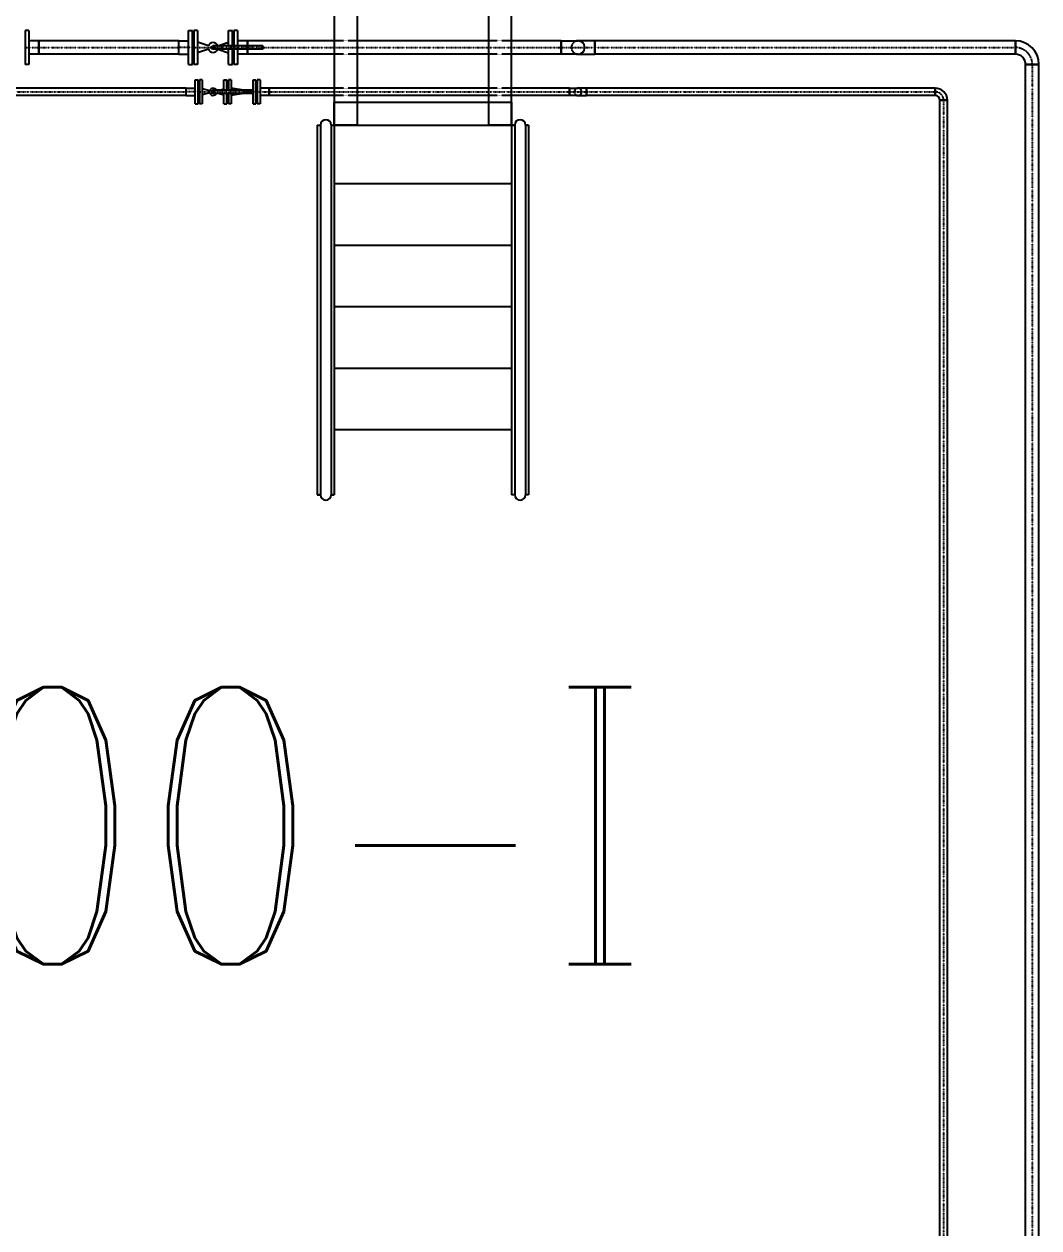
# Model space of a CAD drawing. Header units: millimetres. Extents: x -10011772 to -8149599, y 2847708 to 3434448.
# Drawn here: x -9535754 to -9526594, y 3277536 to 3288403 of the extents above; entities that cross this region are included whole.
import ezdxf

# ---------------------------------------------------------------- set-up
doc = ezdxf.new("R2010")
doc.units = ezdxf.units.MM
doc.linetypes.add('DIVIDE2', pattern=[0.625, 0.25, -0.125, 0, -0.125, 0, -0.125])
doc.linetypes.add('HIDDEN2', pattern=[0.1875, 0.125, -0.0625])
doc.layers.add('总平面底图', color=9, linetype='Continuous')
doc.styles.get("Standard").update_dxf_attribs({"font": 'romanc.SHX', "width": 0.75, "bigfont": 'hztxt.shx'})

# ---------------------------------------------------------------- blocks, each defined once
blk = doc.blocks.new('总平面底图 爆炸危险区 LOCATION I')
at = {"layer": '总平面底图', "linetype": 'Continuous'}
for p, q in [((208250, 182521.6), (208250, 180021.6)), ((208353.1, 182521.6), (208353.1, 180021.6)), ((208946.8, 180021.6), (208946.8, 182521.6)), ((209050, 180021.6), (209050, 182521.6)), ((206854.4, 180447.8), (206854.4, 180371.6)), ((206871.9, 180447.8), (206854.4, 180447.8)), ((206871.9, 180447.8), (206871.9, 180371.6)), ((207591.9, 180371.6), (207591.9, 180447.8)), ((207591.9, 180447.8), (207609.5, 180447.8)), ((207609.5, 180371.6), (207609.5, 180447.8)), ((207615.4, 180447.8), (207615.4, 180371.6)), ((207633, 180447.8), (207615.4, 180447.8)), ((207633, 180447.8), (207633, 180371.6)), ((207772.7, 180379.1), (207772.7, 180447.8)), ((207772.7, 180447.8), (207790.2, 180447.8)), ((207790.2, 180379.1), (207790.2, 180447.8)), ((207796.2, 180447.8), (207796.2, 180379.1)), ((207813.7, 180447.8), (207796.2, 180447.8)), ((207813.7, 180447.8), (207813.7, 180379.1)), ((206916.4, 180401.7), (206871.9, 180401.7)), ((206916.4, 180341.4), (206916.4, 180401.7)), ((207547.5, 180401.7), (206916.4, 180401.7)), ((206916.4, 180401.7), (206916.4, 180371.6)), ((207547.5, 180371.6), (207547.5, 180401.7)), ((207547.5, 180401.7), (207591.9, 180401.7)), ((207547.5, 180341.4), (207547.5, 180401.7)), ((207613.9, 180401.7), (207613.9, 180341.4)), ((207615.4, 180401.2), (207613.9, 180401.7)), ((207681.8, 180378.7), (207633, 180395.3)), ((207724.9, 180379.1), (207772.7, 180395.3)), ((207790.2, 180401.2), (207791.7, 180401.7)), ((207791.7, 180379.1), (207791.7, 180401.7)), ((207858.1, 180401.7), (207813.7, 180401.7)), ((207858.1, 180379.1), (207858.1, 180401.7)), ((208250, 180401.7), (207858.1, 180401.7)), ((207858.1, 180401.7), (207858.1, 180379.1)), ((208946.8, 180401.7), (208353.1, 180401.7)), ((209273.8, 180401.7), (209050, 180401.7)), ((209273.8, 180401.7), (209273.8, 180341.4)), ((209273.8, 180401.7), (209350, 180401.7)), ((209273.8, 180341.4), (209273.8, 180401.7)), ((209426.2, 180401.7), (209350, 180401.7)), ((209426.2, 180401.7), (209426.2, 180371.6)), ((209426.2, 180341.4), (209426.2, 180401.7)), ((211323.8, 180401.7), (209426.2, 180401.7)), ((211323.8, 180341.4), (211323.8, 180401.7)), ((211323.8, 180401.7), (211323.8, 180341.4)), ((206854.4, 180371.6), (206854.4, 180295.4)), ((206871.9, 180371.6), (206871.9, 180295.4)), ((206916.4, 180341.4), (206871.9, 180341.4)), ((206916.4, 180371.6), (206916.4, 180341.4)), ((207547.5, 180341.4), (206916.4, 180341.4)), ((207547.5, 180341.4), (207547.5, 180371.6)), ((207547.5, 180341.4), (207591.9, 180341.4)), ((207591.9, 180295.4), (207591.9, 180371.6)), ((207609.5, 180295.4), (207609.5, 180371.6)), ((207615.4, 180341.9), (207613.9, 180341.4)), ((207615.4, 180371.6), (207615.4, 180295.4)), ((207633, 180371.6), (207633, 180295.4)), ((207681.8, 180364.4), (207633, 180347.9)), ((207926.7, 180379.1), (207702.8, 180379.1)), ((207926.7, 180364.1), (207702.8, 180364.1)), ((207724.9, 180364.1), (207772.7, 180347.9)), ((207772.7, 180295.4), (207772.7, 180364.1)), ((207790.2, 180295.4), (207790.2, 180364.1)), ((207790.2, 180341.9), (207791.7, 180341.4)), ((207791.7, 180341.4), (207791.7, 180364.1)), ((207796.2, 180364.1), (207796.2, 180295.4)), ((207813.7, 180364.1), (207813.7, 180295.4)), ((207858.1, 180341.4), (207813.7, 180341.4)), ((207858.1, 180341.4), (207858.1, 180364.1)), ((207858.1, 180364.1), (207858.1, 180341.4)), ((208250, 180341.4), (207858.1, 180341.4)), ((207926.7, 180379.1), (207926.7, 180371.6)), ((207926.7, 180371.6), (207926.7, 180364.1)), ((208946.8, 180341.4), (208353.1, 180341.4)), ((209273.8, 180341.4), (209050, 180341.4)), ((209350, 180341.4), (209273.8, 180341.4)), ((209350, 180341.4), (209426.2, 180341.4)), ((209426.2, 180371.6), (209426.2, 180341.4)), ((211323.8, 180341.4), (209426.2, 180341.4)), ((206871.9, 180295.4), (206854.4, 180295.4)), ((207591.9, 180295.4), (207609.5, 180295.4)), ((207633, 180295.4), (207615.4, 180295.4)), ((207772.7, 180295.4), (207790.2, 180295.4)), ((207813.7, 180295.4), (207796.2, 180295.4)), ((211369.8, 180295.4), (211430.1, 180295.4)), ((211369.8, 170706.4), (211369.8, 180295.4)), ((211430.1, 180295.4), (211369.8, 180295.4)), ((211430.1, 170706.4), (211430.1, 180295.4)), ((207622.1, 180171.6), (207622.1, 180225.6)), ((207622.1, 180225.6), (207634.9, 180225.6)), ((207634.9, 180171.6), (207634.9, 180225.6)), ((207640.8, 180225.6), (207640.8, 180171.6)), ((207653.6, 180225.6), (207640.8, 180225.6)), ((207653.6, 180225.6), (207653.6, 180171.6)), ((207752, 180179.1), (207752, 180225.6)), ((207752, 180225.6), (207764.8, 180225.6)), ((207764.8, 180179.1), (207764.8, 180225.6)), ((207772.3, 180225.6), (207772.3, 180179.1)), ((207785, 180225.6), (207772.3, 180225.6)), ((207785, 180225.6), (207785, 180179.1)), ((207883.5, 180171.6), (207883.5, 180225.6)), ((207883.5, 180225.6), (207896.2, 180225.6)), ((207896.2, 180171.6), (207896.2, 180225.6)), ((207902.2, 180225.6), (207902.2, 180171.6)), ((207915, 180225.6), (207902.2, 180225.6)), ((207915, 180225.6), (207915, 180171.6)), ((207581, 180188.3), (206686.1, 180188.3)), ((207581, 180171.6), (207581, 180188.3)), ((207581, 180188.3), (207622.1, 180188.3)), ((207581, 180171.6), (207581, 180188.3)), ((207581, 180154.9), (207581, 180171.6)), ((207581, 180154.9), (207581, 180171.6)), ((207622.1, 180117.6), (207622.1, 180171.6)), ((207634.9, 180117.6), (207634.9, 180171.6)), ((207639.3, 180188.3), (207639.3, 180154.9)), ((207640.8, 180187.9), (207639.3, 180188.3)), ((207640.8, 180171.6), (207640.8, 180117.6)), ((207687.5, 180175.7), (207653.6, 180184.6)), ((207653.6, 180171.6), (207653.6, 180117.6)), ((207877.4, 180179.1), (207702.8, 180179.1)), ((207731.3, 180179.1), (207752, 180184.6)), ((207764.8, 180187.9), (207766.3, 180188.3)), ((207766.3, 180179.1), (207766.3, 180188.3)), ((207839.4, 180179.1), (207785, 180188.1)), ((207877.4, 180179.1), (207877.4, 180171.6)), ((207883.5, 180171.9), (207877.4, 180172.9)), ((207877.4, 180171.6), (207877.4, 180164.1)), ((207883.5, 180171.4), (207877.4, 180170.4)), ((207883.5, 180117.6), (207883.5, 180171.6)), ((207896.2, 180117.6), (207896.2, 180171.6)), ((207902.2, 180171.6), (207902.2, 180117.6)), ((207956.1, 180188.3), (207915, 180188.3)), ((207915, 180171.6), (207915, 180117.6)), ((207956.1, 180171.6), (207956.1, 180188.3)), ((208250, 180188.3), (207956.1, 180188.3)), ((207956.1, 180188.3), (207956.1, 180171.6)), ((207956.1, 180154.9), (207956.1, 180171.6)), ((207956.1, 180171.6), (207956.1, 180154.9)), ((208946.8, 180188.3), (208353.1, 180188.3)), ((209311.9, 180188.3), (209050, 180188.3)), ((209311.9, 180188.3), (209311.9, 180154.9)), ((209311.9, 180188.3), (209350, 180188.3)), ((209311.9, 180171.6), (209311.9, 180188.3)), ((209311.9, 180154.9), (209311.9, 180171.6)), ((209388.1, 180188.3), (209350, 180188.3)), ((209388.1, 180188.3), (209388.1, 180171.6)), ((209388.1, 180154.9), (209388.1, 180188.3)), ((210961.9, 180188.3), (209388.1, 180188.3)), ((209388.1, 180171.6), (209388.1, 180154.9)), ((210961.9, 180154.9), (210961.9, 180188.3)), ((210961.9, 180188.3), (210961.9, 180154.9)), ((207581, 180154.9), (206686.1, 180154.9)), ((207581, 180154.9), (207622.1, 180154.9)), ((207622.1, 180117.6), (207634.9, 180117.6)), ((207640.8, 180155.3), (207639.3, 180154.9)), ((207653.6, 180117.6), (207640.8, 180117.6)), ((207687.5, 180167.6), (207653.6, 180158.7)), ((207877.4, 180164.1), (207702.8, 180164.1)), ((207731.3, 180164.1), (207752, 180158.7)), ((207752, 180117.6), (207752, 180164.1)), ((207752, 180117.6), (207764.8, 180117.6)), ((207764.8, 180117.6), (207764.8, 180164.1)), ((207764.8, 180155.3), (207766.3, 180154.9)), ((207766.3, 180154.9), (207766.3, 180164.1)), ((207772.3, 180164.1), (207772.3, 180117.6)), ((207785, 180117.6), (207772.3, 180117.6)), ((207785, 180164.1), (207785, 180117.6)), ((207839.4, 180164.1), (207785, 180155.2)), ((207883.5, 180117.6), (207896.2, 180117.6)), ((207915, 180117.6), (207902.2, 180117.6)), ((207956.1, 180154.9), (207915, 180154.9)), ((208250, 180154.9), (207956.1, 180154.9)), ((208250, 180021.6), (208250, 180124.7)), ((208250, 180124.7), (209050, 180124.7)), ((208946.8, 180154.9), (208353.1, 180154.9)), ((209311.9, 180154.9), (209050, 180154.9)), ((209050, 180124.7), (209050, 180021.6)), ((209350, 180154.9), (209311.9, 180154.9)), ((209350, 180154.9), (209388.1, 180154.9)), ((210961.9, 180154.9), (209388.1, 180154.9)), ((210983.3, 180133.5), (211016.7, 180133.5)), ((210983.3, 169933), (210983.3, 180133.5)), ((211016.7, 180133.5), (210983.3, 180133.5)), ((211016.7, 169933), (211016.7, 180133.5)), ((208173, 180021.6), (208187.3, 180021.6)), ((208173, 180021.6), (208173, 178353.1)), ((208173, 180021.6), (208187.3, 180021.6)), ((208187.3, 180021.6), (208187.3, 178353.1)), ((208235.6, 180021.6), (208250, 180021.6)), ((208235.6, 180021.6), (208250, 180021.6)), ((208235.6, 180021.6), (208235.6, 178353.1)), ((208250, 180021.6), (209050, 180021.6)), ((208353.1, 180021.6), (208250, 180021.6)), ((208250, 180021.6), (208250, 178353.1)), ((209050, 180021.6), (208946.8, 180021.6)), ((209050, 180021.6), (209064.3, 180021.6)), ((209064.3, 180021.6), (209050, 180021.6)), ((209050, 180021.6), (209050, 178353.1)), ((209064.3, 180021.6), (209064.3, 178353.1)), ((209112.6, 180021.6), (209126.9, 180021.6)), ((209126.9, 180021.6), (209112.6, 180021.6)), ((209112.6, 180021.6), (209112.6, 178353.1)), ((209126.9, 180021.6), (209126.9, 178353.1)), ((208250, 179758.4), (209050, 179758.4)), ((208250, 179480.3), (209050, 179480.3)), ((208250, 179202.2), (209050, 179202.2)), ((208250, 178924.2), (209050, 178924.2)), ((209050, 178646.1), (208250, 178646.1)), ((208187.3, 178353.1), (208173, 178353.1)), ((208173, 178353.1), (208187.3, 178353.1)), ((208250, 178353.1), (208235.6, 178353.1)), ((208235.6, 178353.1), (208250, 178353.1)), ((209064.3, 178353.1), (209050, 178353.1)), ((209064.3, 178353.1), (209050, 178353.1)), ((209126.9, 178353.1), (209112.6, 178353.1)), ((209126.9, 178353.1), (209112.6, 178353.1))]:
    blk.add_line(p, q, dxfattribs=at)
at = {"layer": '总平面底图', "linetype": 'HIDDEN2'}
for p, q in [((208353.1, 180401.7), (208250, 180401.7)), ((209050, 180401.7), (208946.8, 180401.7)), ((207796.2, 180379.1), (207796.2, 180371.6)), ((207796.2, 180371.6), (207796.2, 180364.1)), ((207813.7, 180379.1), (207813.7, 180371.6)), ((207813.7, 180371.6), (207813.7, 180364.1)), ((207858.1, 180364.1), (207858.1, 180379.1)), ((207858.1, 180379.1), (207858.1, 180371.6)), ((207858.1, 180371.6), (207858.1, 180364.1)), ((208353.1, 180341.4), (208250, 180341.4)), ((209050, 180341.4), (208946.8, 180341.4)), ((207772.3, 180179.1), (207772.3, 180171.6)), ((207772.3, 180171.6), (207772.3, 180164.1)), ((207785, 180179.1), (207785, 180171.6)), ((207785, 180171.6), (207785, 180164.1)), ((207877.4, 180172.9), (207839.4, 180179.1)), ((208353.1, 180188.3), (208250, 180188.3)), ((209050, 180188.3), (208946.8, 180188.3)), ((207877.4, 180170.4), (207839.4, 180164.1)), ((208353.1, 180154.9), (208250, 180154.9)), ((209050, 180154.9), (208946.8, 180154.9))]:
    blk.add_line(p, q, dxfattribs=at)
at = {"layer": '总平面底图', "linetype": 'DIVIDE2'}
for p, q in [((206854.4, 180371.6), (206916.4, 180371.6)), ((206916.4, 180371.6), (207547.5, 180371.6)), ((207609.5, 180371.6), (207547.5, 180371.6)), ((207613.9, 180371.6), (207791.7, 180371.6)), ((207796.2, 180371.6), (207858.1, 180371.6)), ((207858.1, 180371.6), (207926.7, 180371.6)), ((207926.7, 180371.6), (208250, 180371.6)), ((208250, 180371.6), (208353.1, 180371.6)), ((208353.1, 180371.6), (208946.8, 180371.6)), ((208946.8, 180371.6), (209050, 180371.6)), ((209050, 180371.6), (209273.8, 180371.6)), ((209273.8, 180371.6), (209273.8, 180371.6)), ((209273.8, 180371.6), (209273.8, 180371.6)), ((209273.8, 180371.6), (209350, 180371.6)), ((209350, 180371.6), (209380.1, 180371.6)), ((209380.1, 180371.6), (209426.2, 180371.6)), ((209426.1, 180371.6), (209426.1, 180371.6)), ((209426.2, 180371.6), (209426.1, 180371.6)), ((209426.2, 180371.6), (211323.8, 180371.6)), ((211323.8, 180371.6), (211323.8, 180371.6)), ((211323.8, 180371.6), (211323.8, 180371.6)), ((211400, 180295.4), (211400, 170706.4)), ((211400, 180295.4), (211400, 180295.4)), ((211400, 180295.4), (211400, 180295.4)), ((206686.1, 180171.6), (207581, 180171.6)), ((207634.9, 180171.6), (207581, 180171.6)), ((207639.3, 180171.6), (207766.3, 180171.6)), ((207772.3, 180171.6), (207785, 180171.6)), ((207783.5, 180171.6), (207877.4, 180171.6)), ((207785, 180171.6), (207785, 180171.6)), ((207877.4, 180171.6), (207885, 180171.6)), ((207883.5, 180171.6), (207883.5, 180171.6)), ((207896.2, 180171.6), (207883.5, 180171.6)), ((207902.2, 180171.6), (207956.1, 180171.6)), ((207956.1, 180171.6), (208250, 180171.6)), ((208250, 180171.6), (208353.1, 180171.6)), ((208353.1, 180171.6), (208946.8, 180171.6)), ((208946.8, 180171.6), (209050, 180171.6)), ((209050, 180171.6), (209311.9, 180171.6)), ((209311.9, 180171.6), (209311.9, 180171.6)), ((209311.9, 180171.6), (209311.9, 180171.6)), ((209311.9, 180171.6), (209350, 180171.6)), ((209350, 180171.6), (209366.7, 180171.6)), ((209366.7, 180171.6), (209388.1, 180171.6)), ((209388.1, 180171.6), (209388, 180171.6)), ((209388, 180171.6), (209388, 180171.6)), ((209388.1, 180171.6), (210961.9, 180171.6)), ((210961.9, 180171.6), (210961.9, 180171.6)), ((210961.9, 180171.6), (210961.9, 180171.6)), ((211000, 180133.5), (211000, 169933)), ((211000, 180133.5), (211000, 180133.5)), ((211000, 180133.5), (211000, 180133.5))]:
    blk.add_line(p, q, dxfattribs=at)
at = {"layer": '总平面底图', "linetype": 'Continuous'}
for centre in [(207702.8, 180371.6), (207702.8, 180171.6)]:
    blk.add_circle(centre, 7.5, dxfattribs=at)
at = {"layer": '总平面底图', "linetype": 'DIVIDE2'}
for centre, radius, start, end in [((203750, 181271.6), 3100, 339.9206, 85.8451), ((211323.8, 180295.4), 76.2, 0, 90), ((210961.9, 180133.5), 38.1, 0, 90)]:
    blk.add_arc(centre, radius, start, end, dxfattribs=at)
at = {"layer": '总平面底图', "linetype": 'Continuous'}
for centre, radius, start, end in [((203750, 181271.6), 3116.7, 339.9206, 85.8457), ((207702.8, 180371.6), 22.2, 19.7221, 161.2587), ((209350, 180371.6), 30.2, 270, 90), ((209350, 180371.6), 30.2, 0, 90), ((211323.8, 180295.4), 106.4, 0, 90), ((207702.8, 180371.6), 22.2, 198.7413, 340.2779), ((209350, 180371.6), 30.2, 270, 0), ((211323.8, 180295.4), 46, 0, 90), ((207702.8, 180171.6), 15.9, 28.1911, 165.2631), ((209350, 180171.6), 16.7, 269.9982, 89.9982), ((209350, 180171.6), 16.7, 0, 89.9982), ((209350, 180171.6), 16.7, 269.9982, 0), ((210961.9, 180133.5), 54.8, 0, 90), ((207702.8, 180171.6), 15.9, 194.7333, 331.8054), ((210961.9, 180133.5), 21.4, 0, 90), ((208211.5, 180021.6), 24.1, 0, 180), ((208211.5, 180021.6), 24.1, 0, 180), ((209088.4, 180021.6), 24.1, 0, 180), ((209088.4, 180021.6), 24.1, 0, 180), ((208211.5, 178353.1), 24.1, 180, 0), ((208211.5, 178353.1), 24.1, 180, 0), ((209088.4, 178353.1), 24.1, 180, 0), ((209088.4, 178353.1), 24.1, 180, 0)]:
    blk.add_arc(centre, radius, start, end, dxfattribs=at)
at = {"layer": '总平面底图', "linetype": 'HIDDEN2'}
for centre, radius, start, end in [((209350, 180371.6), 30.2, 90, 270), ((209350, 180171.6), 16.7, 89.9982, 269.9982)]:
    blk.add_arc(centre, radius, start, end, dxfattribs=at)
at = {"layer": '总平面底图', "width": 0.75}
blk.add_text('T-100-I', height=1250, dxfattribs=at).set_placement((203964.5, 176234.1))

msp = doc.modelspace()

# ---------------------------------------------------------------- block references
at = {"layer": '总平面底图', "xscale": 2, "yscale": 2, "zscale": 2}
msp.add_blockref('总平面底图 爆炸危险区 LOCATION I', (-9949454, 2927448), dxfattribs=at)

doc.saveas('drawing.dxf')
